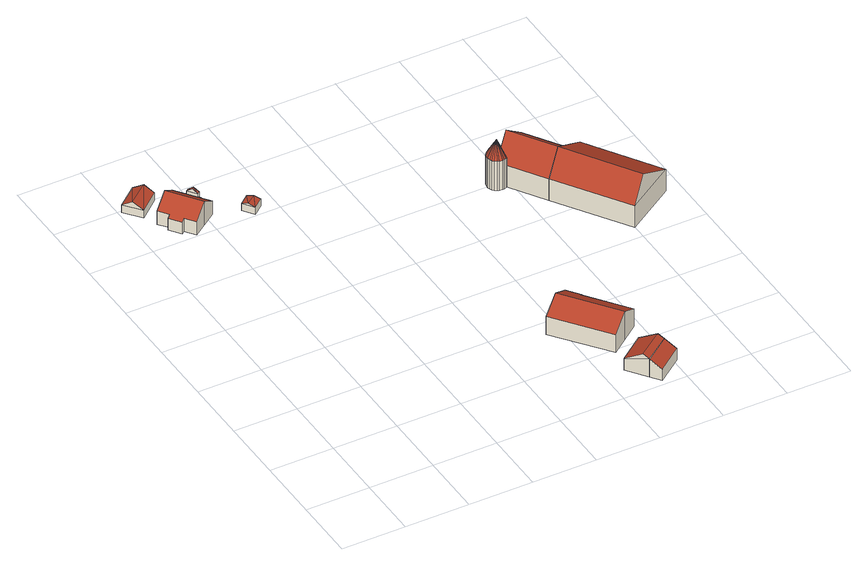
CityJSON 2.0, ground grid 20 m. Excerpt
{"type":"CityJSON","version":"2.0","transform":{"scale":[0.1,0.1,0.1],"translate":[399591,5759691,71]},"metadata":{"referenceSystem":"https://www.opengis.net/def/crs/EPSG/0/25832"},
"CityObjects":{
"building1":{"type":"Building","attributes":{"Gemeindeschluessel":"05515000","Geometrietyp2DReferenz":"3000","function":"31001_2460","roofType":"3100","measuredHeight":4.48},"geometry":[{"type":"Solid","lod":"2","boundaries":[[[[0,1,2,3]],[[4,5,1,0]],[[6,7,5,4]],[[3,2,7,6]],[[0,8,4]],[[6,9,3]],[[0,3,9]],[[9,8,0]],[[8,9,6]],[[6,4,8]],[[1,5,7,2]]]],"semantics":{"surfaces":[{"type":"WallSurface"},{"type":"RoofSurface"},{"type":"GroundSurface"}],"values":[[0,0,0,0,0,0,1,1,1,1,2]]}}]},
"building2":{"type":"Building","attributes":{"Gemeindeschluessel":"05515000","Geometrietyp2DReferenz":"3000","function":"31001_1000","roofType":"3100","measuredHeight":8.05},"address":[{"country":"Germany","locality":"Münster","thoroughfareNumber":"19","thoroughfareName":"Haus Vögeding"}],"geometry":[{"type":"Solid","lod":"2","boundaries":[[[[10,11,12,13]],[[14,15,11,10]],[[16,17,15,14]],[[18,19,17,16]],[[20,21,19,18]],[[22,23,21,20]],[[24,25,23,22]],[[26,27,25,24]],[[28,29,27,26]],[[30,31,29,28]],[[32,33,31,30]],[[34,35,33,32]],[[36,37,35,34]],[[38,39,37,36]],[[40,41,39,38]],[[42,43,41,40]],[[44,45,43,42]],[[13,12,45,44]],[[38,36,34,32,30,28,26,40]],[[24,22,20,18,16,14,10,13,44,42,40,26]],[[11,15,17,19,21,23,25,27,29,31,33,35,37,39,41,43,45,12]]]],"semantics":{"surfaces":[{"type":"WallSurface"},{"type":"RoofSurface"},{"type":"GroundSurface"}],"values":[[0,0,0,0,0,0,0,0,0,0,0,0,0,0,0,0,0,0,1,1,2]]}}]},
"building3":{"type":"Building","attributes":{"Gemeindeschluessel":"05515000","Geometrietyp2DReferenz":"3000","function":"51009_1610","roofType":"3100","measuredHeight":6.64},"geometry":[{"type":"Solid","lod":"2","boundaries":[[[[46,47,48,49]],[[50,51,47,46]],[[52,53,51,50]],[[49,48,53,52]],[[46,54,50]],[[52,55,49]],[[46,49,55]],[[55,54,46]],[[54,55,52]],[[52,50,54]],[[47,51,53,48]]]],"semantics":{"surfaces":[{"type":"WallSurface"},{"type":"RoofSurface"},{"type":"GroundSurface"}],"values":[[0,0,0,0,0,0,1,1,1,1,2]]}}]},
"building4":{"type":"Building","attributes":{"Gemeindeschluessel":"05515000","Geometrietyp2DReferenz":"3000","function":"31001_1310","roofType":"3100","measuredHeight":3.12},"geometry":[{"type":"Solid","lod":"2","boundaries":[[[[56,57,58,59]],[[60,61,57,56]],[[62,63,61,60]],[[59,58,63,62]],[[56,64,60]],[[62,65,59]],[[56,59,65]],[[65,64,56]],[[64,65,62]],[[62,60,64]],[[57,61,63,58]]]],"semantics":{"surfaces":[{"type":"WallSurface"},{"type":"RoofSurface"},{"type":"GroundSurface"}],"values":[[0,0,0,0,0,0,1,1,1,1,2]]}}]},
"building5":{"type":"Building","attributes":{"Gemeindeschluessel":"05515000","Geometrietyp2DReferenz":"3000","function":"31001_2460","roofType":"3100","measuredHeight":7.32},"geometry":[{"type":"Solid","lod":"2","boundaries":[[[[66,67,68,69]],[[70,71,67,66]],[[72,73,71,70]],[[69,68,73,72]],[[66,74,70]],[[72,75,69]],[[69,75,74,66]],[[70,74,75,72]],[[67,71,73,68]]]],"semantics":{"surfaces":[{"type":"WallSurface"},{"type":"RoofSurface"},{"type":"GroundSurface"}],"values":[[0,0,0,0,0,0,1,1,2]]}}]},
"building6":{"type":"Building","attributes":{"Gemeindeschluessel":"05515000","Geometrietyp2DReferenz":"3000","function":"31001_1000","roofType":"3100","measuredHeight":9.77},"address":[{"country":"Germany","locality":"Münster","thoroughfareNumber":"15","thoroughfareName":"Haus Vögeding"}],"geometry":[{"type":"Solid","lod":"2","boundaries":[[[[76,77,78,79]],[[80,81,77,76]],[[82,83,81,80]],[[84,85,83,82]],[[86,87,85,84]],[[88,89,87,86]],[[90,91,89,88]],[[79,78,91,90]],[[84,82,80,86]],[[76,79,90,88,86,80]],[[77,81,83,85,87,89,91,78]]]],"semantics":{"surfaces":[{"type":"WallSurface"},{"type":"RoofSurface"},{"type":"GroundSurface"}],"values":[[0,0,0,0,0,0,0,0,1,1,2]]}}]},
"building7":{"type":"Building","attributes":{"Gemeindeschluessel":"05515000","Geometrietyp2DReferenz":"3000","function":"31001_2460","roofType":"2100","measuredHeight":6.2},"geometry":[{"type":"Solid","lod":"2","boundaries":[[[[92,93,71,70]],[[94,95,93,92]],[[72,73,95,94]],[[70,71,73,72]],[[94,92,70,72]],[[93,95,73,71]]]],"semantics":{"surfaces":[{"type":"WallSurface"},{"type":"RoofSurface"},{"type":"GroundSurface"}],"values":[[0,0,0,0,1,2]]}}]},
"building8":{"type":"Building","attributes":{"name":"Haus Vögeding","Gemeindeschluessel":"05515000","Geometrietyp2DReferenz":"3000","function":"31001_1000"},"address":[{"country":"Germany","locality":"Münster","thoroughfareNumber":"20","thoroughfareName":"Haus Vögeding"},{"country":"Germany","locality":"Münster","thoroughfareNumber":"16","thoroughfareName":"Haus Vögeding"},{"country":"Germany","locality":"Münster","thoroughfareNumber":"14","thoroughfareName":"Haus Vögeding"},{"country":"Germany","locality":"Münster","thoroughfareNumber":"18","thoroughfareName":"Haus Vögeding"}],"children":["building8-1","building8-2","building8-3"]},
"building8-1":{"type":"BuildingPart","attributes":{"roofType":"3100","measuredHeight":15.09},"parents":["building8"],"geometry":[{"type":"Solid","lod":"2","boundaries":[[[[96,97,98,99]],[[100,101,97,96]],[[102,103,101,100]],[[96,104,100]],[[99,105,104,96]],[[100,104,105,102]],[[97,101,103,106,98]],[[106,107,99,98]],[[107,106,103,102]],[[105,99,107]],[[105,107,102]]]],"semantics":{"surfaces":[{"type":"WallSurface"},{"type":"RoofSurface"},{"type":"GroundSurface"},{"type":"ClosureSurface"}],"values":[[0,0,0,0,1,1,2,0,3,0,3]]}}]},
"building8-2":{"type":"BuildingPart","attributes":{"roofType":"4000","measuredHeight":15.42},"parents":["building8"],"geometry":[{"type":"Solid","lod":"2","boundaries":[[[[108,109,110,111,112]],[[113,114,109,108]],[[115,116,114,113]],[[117,118,116,115]],[[119,120,118,117]],[[121,122,120,119]],[[123,124,122,121]],[[125,126,124,123]],[[127,128,126,125]],[[129,130,128,127]],[[131,132,130,129]],[[133,134,132,131]],[[135,136,134,133]],[[137,138,136,135]],[[139,140,138,137]],[[141,142,140,139]],[[143,144,142,141]],[[145,146,144,143]],[[147,148,146,145]],[[149,150,148,147]],[[151,152,153,150,149]],[[154,155,112]],[[112,155,108]],[[108,155,113]],[[113,155,115]],[[115,155,117]],[[117,155,119]],[[119,155,121]],[[121,155,123]],[[123,155,125]],[[125,155,127]],[[127,155,129]],[[129,155,131]],[[131,155,133]],[[133,155,135]],[[135,155,137]],[[137,155,139]],[[139,155,141]],[[141,155,143]],[[143,155,145]],[[145,155,147]],[[147,155,149]],[[149,155,151]],[[156,151,155,154]],[[110,109,114,116,118,120,122,124,126,128,130,132,134,136,138,140,142,144,146,148,150,153,157]],[[158,154,112,111]],[[157,158,111,110]],[[156,154,158]],[[153,152,158,157]],[[152,151,156,158]]]],"semantics":{"surfaces":[{"type":"WallSurface"},{"type":"RoofSurface"},{"type":"GroundSurface"},{"type":"ClosureSurface"}],"values":[[0,0,0,0,0,0,0,0,0,0,0,0,0,0,0,0,0,0,0,0,0,1,1,1,1,1,1,1,1,1,1,1,1,1,1,1,1,1,1,1,1,1,1,1,2,0,3,0,3,3]]}}]},
"building8-3":{"type":"BuildingPart","attributes":{"roofType":"3100","measuredHeight":15.09},"parents":["building8"],"geometry":[{"type":"Solid","lod":"2","boundaries":[[[[107,106,159,160]],[[160,161,105,107]],[[111,102,105,161,156,158]],[[106,103,110,157,153,159]],[[102,103,106,107]],[[103,102,111,110]],[[110,111,158,157]],[[153,152,160,159]],[[157,158,152,153]],[[107,105,102]],[[151,156,161,160,152]],[[156,151,152,158]]]],"semantics":{"surfaces":[{"type":"WallSurface"},{"type":"RoofSurface"},{"type":"GroundSurface"},{"type":"ClosureSurface"}],"values":[[0,1,1,2,3,0,3,0,3,3,0,3]]}}]}
},
"vertices":[
[48,1337,32],[48,1337,6],[112,1390,6],[112,1390,32],[7,1388,32],[7,1388,6],[71,1440,32],[71,1440,6],[27,1363,51],[92,1415,51],
[180,1325,46],[180,1325,7],[177,1329,7],[177,1329,46],[172,1319,53],[172,1319,7],[192,1292,53],[192,1292,7],[200,1298,46],[200,1298,7],[203,1294,46],[203,1294,7],[195,1288,53],[195,1288,7],[218,1257,53],[218,1257,7],[177,1227,88],[177,1227,7],[136,1197,53],[136,1197,7],[113,1228,53],[113,1228,7],[105,1222,46],[105,1222,7],[79,1257,46],[79,1257,7],[87,1263,53],[87,1263,7],[64,1293,53],[64,1293,7],[105,1323,88],[105,1323,7],[146,1354,53],[146,1354,7],[169,1323,53],[169,1323,7],
[192,1292,64],[192,1292,10],[200,1298,10],[200,1298,64],[172,1319,64],[172,1319,10],[180,1325,64],[180,1325,10],[182,1305,76],[190,1312,76],
[324,1206,25],[324,1206,0],[356,1231,0],[356,1231,25],[300,1240,25],[300,1240,0],[330,1264,25],[330,1264,0],[312,1223,31],[343,1247,31],
[934,156,53],[934,156,13],[854,96,13],[854,96,53],[980,94,75],[980,94,13],[900,34,75],[900,34,13],[968,109,86],[888,50,86],
[973,249,75],[973,249,13],[876,376,13],[876,376,75],[923,211,111],[923,211,13],[873,173,75],[873,173,13],[747,338,75],[747,338,13],[797,376,111],[797,376,13],[852,418,71],[852,418,13],[881,380,71],[881,380,13],
[1002,63,53],[1002,63,13],[923,3,52],[923,3,13],
[1351,739,79],[1351,739,4],[1206,961,4],[1206,961,79],[1197,640,79],[1197,640,4],[1052,860,79],[1052,860,4],[1240,668,154],[1096,889,154],[1175,941,4],[1175,941,79],
[978,967,105],[978,967,4],[981,969,4],[981,969,79],[981,969,105],[971,965,105],[971,965,4],[965,964,105],[965,964,4],[956,965,105],[956,965,4],[950,968,105],[950,968,4],[944,972,105],[944,972,4],[939,977,105],[939,977,4],[936,983,105],[936,983,4],[934,991,105],[934,991,4],[934,996,105],[934,996,4],[935,1004,105],[935,1004,4],[938,1011,105],[938,1011,4],[942,1016,105],[942,1016,4],[947,1020,105],[947,1020,4],[951,1023,105],[951,1023,4],[958,1025,105],[958,1025,4],[966,1026,105],[966,1026,4],[973,1025,105],[973,1025,4],[980,1022,105],[980,1022,4],[987,1017,105],[987,1017,4],[990,1012,105],[990,1012,79],[990,1012,4],[963,995,105],[963,995,158],[979,1005,105],[963,995,4],[963,995,79],
[1087,1075,4],[1087,1075,79],[1009,1024,154]
]}
